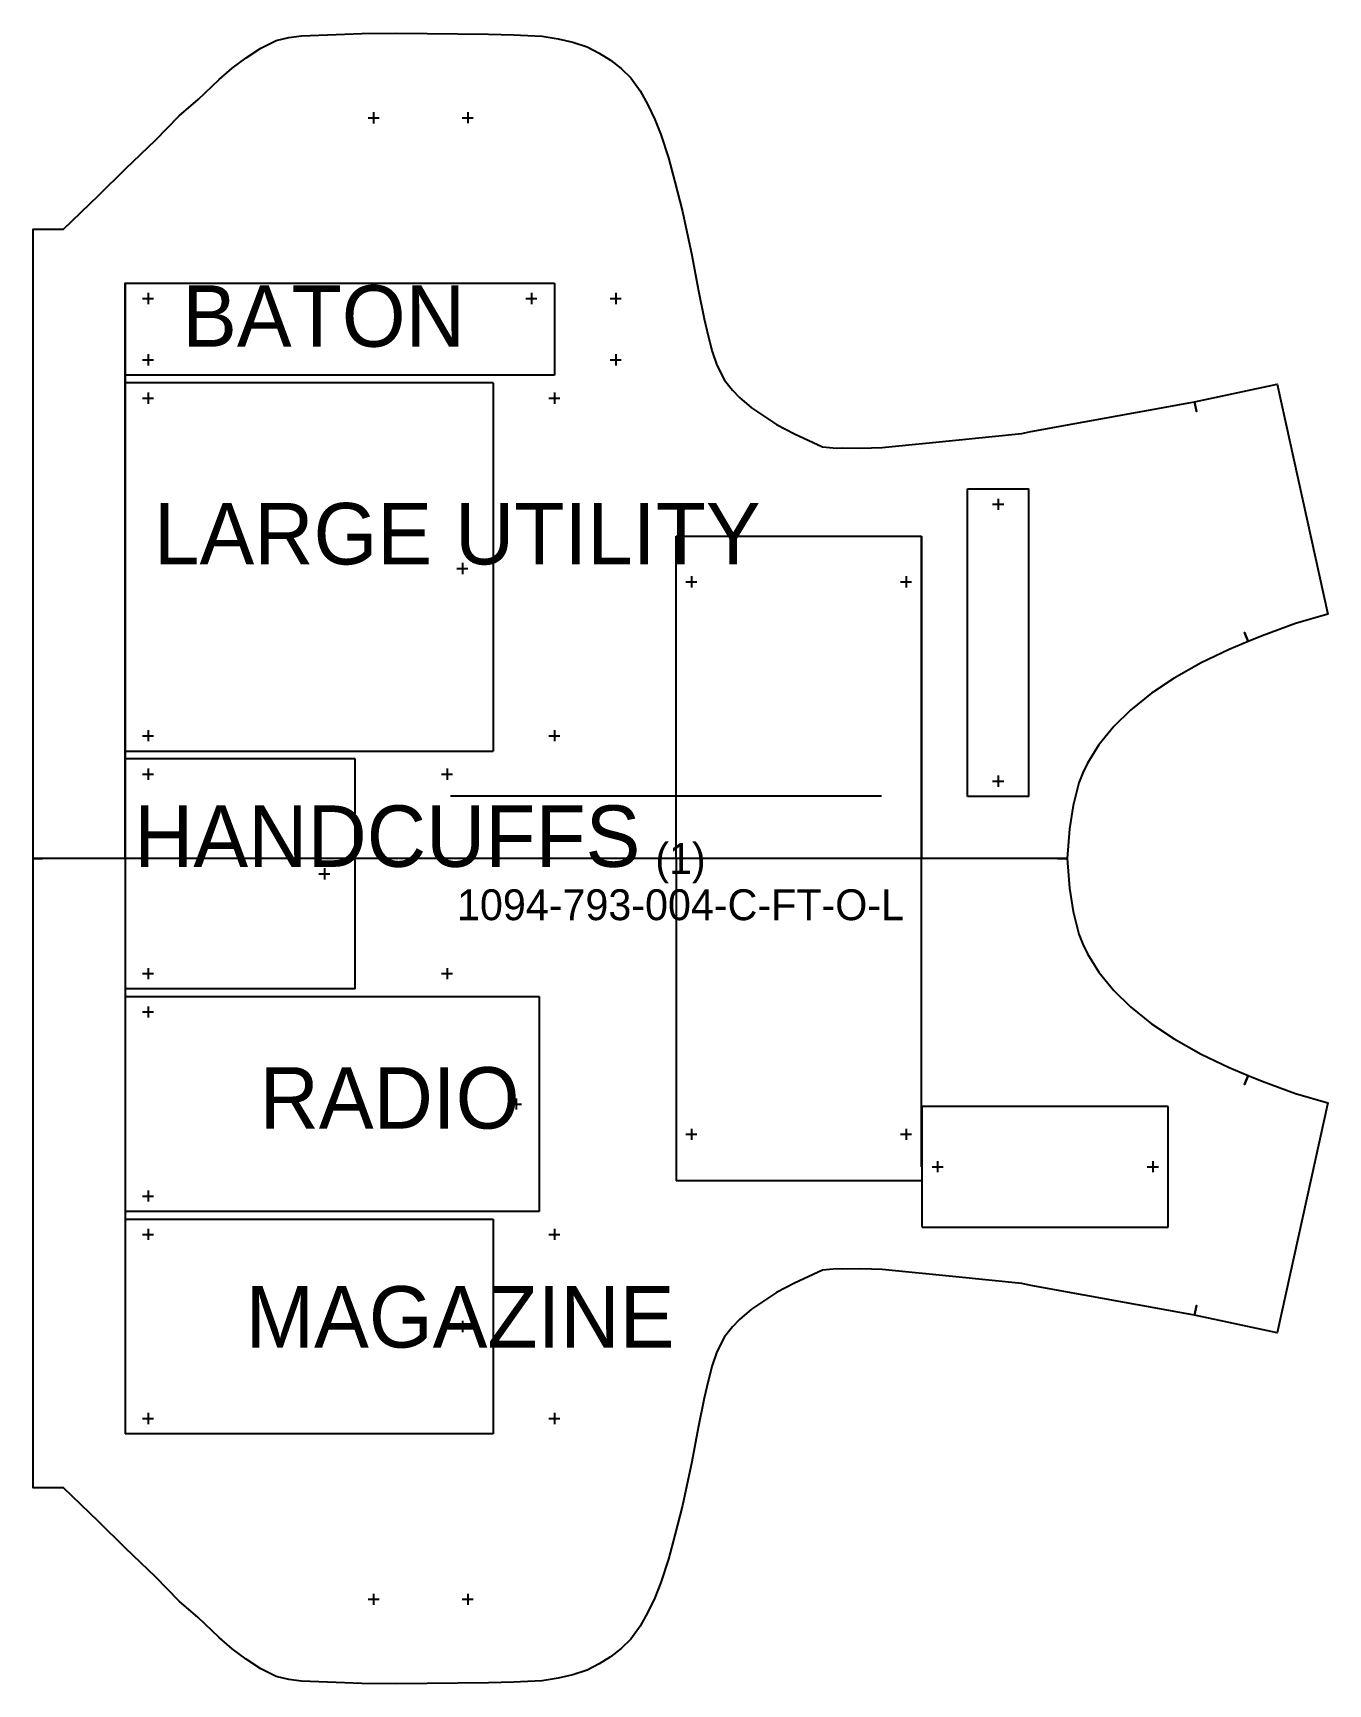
# Model space of a CAD drawing. Header units: inches. Extents: x 0 to 21.1, y 0 to 26.9.
import ezdxf
from ezdxf.enums import TextEntityAlignment as Align

# ---------------------------------------------------------------- set-up
doc = ezdxf.new("R2010")
doc.units = ezdxf.units.IN

msp = doc.modelspace()

# ---------------------------------------------------------------- linework, layer by layer
at = {"layer": 'T001L001'}
for points in [[(0, 13.45), (0.157, 13.45), (0, 13.45), (0, 23.707), (0.499, 23.707), (1.068, 24.251), (1.511, 24.695), (1.998, 25.153), (2.383, 25.552), (2.693, 25.818), (3.033, 26.143), (3.249, 26.328), (3.476, 26.499), (3.712, 26.654), (3.964, 26.778), (4.168, 26.827), (4.377, 26.853), (4.803, 26.87), (5.363, 26.894), (5.923, 26.901), (7.426, 26.884), (7.836, 26.871), (7.945, 26.867), (8.298, 26.848), (8.559, 26.805), (8.799, 26.753), (9.031, 26.675), (9.227, 26.575), (9.413, 26.457), (9.587, 26.323), (9.744, 26.17), (9.896, 25.959), (10.025, 25.732), (10.137, 25.494), (10.234, 25.25), (10.36, 24.867), (10.464, 24.478), (10.589, 23.995), (10.74, 23.284), (10.841, 22.729), (10.939, 22.243), (11.004, 21.968), (11.069, 21.713), (11.149, 21.489), (11.273, 21.244), (11.404, 21.08), (11.516, 20.962), (11.714, 20.794), (12.119, 20.522), (12.413, 20.371), (12.87, 20.157), (13.099, 20.136), (13.2, 20.143), (13.494, 20.139), (13.843, 20.145), (15.042, 20.267), (16.117, 20.378), (16.266, 20.406), (18.873, 20.879), (18.935, 20.892), (18.969, 20.736), (18.935, 20.892), (20.279, 21.182), (21.11, 17.429), (20.583, 17.277), (20.035, 17.08), (19.809, 16.987), (19.748, 17.135), (19.809, 16.987), (19.497, 16.858), (19.041, 16.638), (18.6, 16.389), (18.235, 16.144), (17.893, 15.87), (17.618, 15.6), (17.375, 15.301), (17.191, 15.002), (17.113, 14.845), (17.047, 14.683), (16.958, 14.312), (16.894, 13.935), (16.858, 13.45), (16.701, 13.45), (16.858, 13.45), (16.894, 12.966), (16.958, 12.589), (17.047, 12.218), (17.113, 12.056), (17.191, 11.898), (17.375, 11.6), (17.618, 11.301), (17.893, 11.031), (18.235, 10.757), (18.6, 10.512), (19.041, 10.263), (19.497, 10.043), (19.809, 9.914), (19.748, 9.766), (19.809, 9.914), (20.035, 9.82), (20.583, 9.624), (21.11, 9.472), (20.279, 5.719), (18.935, 6.009), (18.969, 6.165), (18.935, 6.009), (18.873, 6.022), (16.266, 6.495), (16.117, 6.523), (15.042, 6.634), (13.843, 6.756), (13.494, 6.762), (13.2, 6.758), (13.099, 6.765), (12.87, 6.744), (12.413, 6.529), (12.119, 6.379), (11.714, 6.107), (11.516, 5.939), (11.404, 5.821), (11.273, 5.657), (11.149, 5.412), (11.069, 5.188), (11.004, 4.932), (10.939, 4.658), (10.841, 4.172), (10.74, 3.617), (10.589, 2.906), (10.464, 2.423), (10.36, 2.033), (10.234, 1.651), (10.137, 1.406), (10.025, 1.169), (9.896, 0.942), (9.744, 0.731), (9.587, 0.578), (9.413, 0.444), (9.227, 0.326), (9.031, 0.226), (8.799, 0.148), (8.559, 0.096), (8.298, 0.053), (7.945, 0.034), (7.836, 0.03), (7.426, 0.016), (5.923, 0), (5.363, 0.007), (4.803, 0.031), (4.377, 0.048), (4.168, 0.073), (3.964, 0.123), (3.712, 0.247), (3.476, 0.402), (3.249, 0.573), (3.033, 0.758), (2.693, 1.083), (2.383, 1.349), (1.998, 1.748), (1.511, 2.206), (1.068, 2.65), (0.499, 3.194), (0, 3.194), (0, 13.45)], [(5.553, 25.611), (5.553, 25.429)], [(7.086, 25.611), (7.086, 25.43)], [(5.462, 25.52), (5.644, 25.52)], [(6.995, 25.521), (7.177, 25.521)], [(1.5, 22.825), (8.5, 22.825)], [(1.5, 13.45), (1.5, 22.825), (1.5, 13.45), (1.5, 4.075)], [(1.875, 22.666), (1.875, 22.485)], [(8.125, 22.666), (8.125, 22.485)], [(8.5, 22.825), (8.5, 21.325)], [(9.5, 22.666), (9.5, 22.485)], [(1.784, 22.575), (1.965, 22.575)], [(8.034, 22.575), (8.215, 22.575)], [(9.409, 22.575), (9.59, 22.575)], [(1.784, 21.575), (1.965, 21.575)], [(1.875, 21.666), (1.875, 21.485)], [(9.409, 21.575), (9.59, 21.575)], [(9.5, 21.666), (9.5, 21.485)], [(8.5, 21.325), (1.5, 21.325)], [(7.5, 21.2), (1.5, 21.2)], [(1.875, 21.041), (1.875, 20.86)], [(7.5, 21.2), (7.5, 15.2)], [(8.5, 21.041), (8.5, 20.86)], [(1.784, 20.95), (1.965, 20.95)], [(8.409, 20.95), (8.59, 20.95)], [(15.233, 19.472), (16.233, 19.472)], [(15.233, 14.461), (15.233, 19.472)], [(16.233, 14.461), (16.233, 19.472)], [(15.642, 19.222), (15.824, 19.222)], [(15.733, 19.313), (15.733, 19.131)], [(10.482, 18.701), (14.482, 18.701)], [(10.482, 13.45), (10.482, 18.701)], [(14.482, 18.701), (14.482, 13.45)], [(14.482, 13.45), (14.482, 18.701)], [(6.909, 18.176), (7.09, 18.176)], [(7, 18.267), (7, 18.085)], [(10.732, 18.05), (10.732, 17.868)], [(14.232, 18.05), (14.232, 17.868)], [(10.641, 17.959), (10.823, 17.959)], [(14.141, 17.959), (14.323, 17.959)], [(1.784, 15.45), (1.965, 15.45)], [(1.875, 15.541), (1.875, 15.36)], [(8.409, 15.45), (8.59, 15.45)], [(8.5, 15.541), (8.5, 15.36)], [(1.5, 15.2), (7.5, 15.2)], [(5.25, 15.075), (1.5, 15.075)], [(5.25, 11.325), (5.25, 13.45), (5.25, 15.075)], [(1.784, 14.825), (1.965, 14.825)], [(1.875, 14.916), (1.875, 14.735)], [(6.659, 14.825), (6.84, 14.825)], [(6.75, 14.916), (6.75, 14.735)], [(15.733, 14.802), (15.733, 14.62)], [(15.642, 14.711), (15.824, 14.711)], [(6.804, 14.471), (13.832, 14.471)], [(16.233, 14.461), (15.233, 14.461)], [(16.858, 13.45), (0, 13.45)], [(4.659, 13.2), (4.84, 13.2)], [(4.75, 13.291), (4.75, 13.11)], [(10.482, 13.45), (10.482, 8.2)], [(14.482, 8.428), (14.482, 13.45)], [(1.784, 11.575), (1.965, 11.575)], [(1.875, 11.666), (1.875, 11.485)], [(6.659, 11.575), (6.84, 11.575)], [(6.75, 11.666), (6.75, 11.485)], [(5.25, 11.325), (1.5, 11.325)], [(1.5, 11.2), (8.25, 11.2)], [(1.875, 11.041), (1.875, 10.86)], [(8.25, 11.2), (8.25, 7.7)], [(1.784, 10.95), (1.965, 10.95)], [(7.784, 9.45), (7.965, 9.45)], [(7.875, 9.541), (7.875, 9.36)], [(14.496, 7.445), (14.496, 8.428), (14.496, 9.411)], [(18.505, 9.411), (14.496, 9.411)], [(18.505, 7.445), (18.505, 8.428), (18.505, 9.411)], [(10.641, 8.958), (10.823, 8.958)], [(10.732, 9.048), (10.732, 8.867)], [(14.141, 8.958), (14.323, 8.958)], [(14.232, 9.048), (14.232, 8.867)], [(14.655, 8.428), (14.837, 8.428)], [(14.746, 8.519), (14.746, 8.337)], [(18.164, 8.428), (18.346, 8.428)], [(18.255, 8.519), (18.255, 8.337)], [(14.482, 8.2), (10.482, 8.2)], [(1.784, 7.95), (1.965, 7.95)], [(1.875, 8.041), (1.875, 7.86)], [(8.25, 7.7), (1.5, 7.7)], [(1.5, 7.575), (7.5, 7.575)], [(7.5, 7.575), (7.5, 4.075)], [(1.784, 7.325), (1.965, 7.325)], [(1.875, 7.416), (1.875, 7.235)], [(8.409, 7.325), (8.59, 7.325)], [(8.5, 7.416), (8.5, 7.235)], [(14.496, 7.445), (18.505, 7.445)], [(6.909, 5.825), (7.09, 5.825)], [(7, 5.916), (7, 5.734)], [(1.784, 4.325), (1.965, 4.325)], [(1.875, 4.416), (1.875, 4.234)], [(8.409, 4.325), (8.59, 4.325)], [(8.5, 4.416), (8.5, 4.234)], [(7.5, 4.075), (1.5, 4.075)], [(5.462, 1.381), (5.644, 1.381)], [(5.553, 1.471), (5.553, 1.29)], [(6.995, 1.38), (7.177, 1.38)], [(7.086, 1.471), (7.086, 1.289)]]:
    msp.add_lwpolyline(points, dxfattribs=at)

# ---------------------------------------------------------------- texts
at = {"layer": 'ABC'}
for s, height, p in [('BATON', 1.0008, (2.431, 22.29)), ('LARGE UTILITY', 1.00079, (1.97, 18.743)), ('HANDCUFFS', 1.0008, (1.648, 13.815)), ('RADIO', 1.0008, (3.693, 9.55)), ('MAGAZINE', 1.0008, (3.467, 5.982))]:
    msp.add_text(s, height=height, dxfattribs=at).set_placement(p, align=Align.MIDDLE_LEFT)
for s, height, p in [('(1)', 0.5028, (10.555, 13.45)), ('1094-793-004-C-FT-O-L', 0.50276, (10.555, 12.697))]:
    msp.add_text(s, height=height, dxfattribs=at).set_placement(p, align=Align.MIDDLE_CENTER)

doc.saveas('drawing.dxf')
